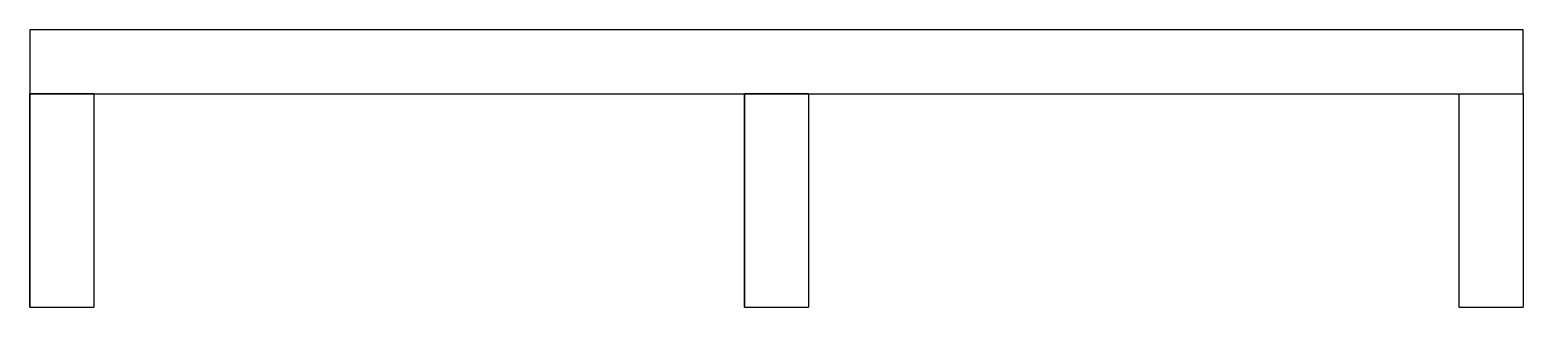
# Model space of a CAD drawing. Header units: millimetres. Extents: x 19989 to 114677, y -6335 to 49043.
# Drawn here: x 40222 to 40922, y 21750 to 21880 of the extents above; entities that cross this region are included whole.
import ezdxf

# ---------------------------------------------------------------- set-up
doc = ezdxf.new("R2010")
doc.units = ezdxf.units.MM
doc.header["$MEASUREMENT"] = 0

msp = doc.modelspace()

# ---------------------------------------------------------------- linework, layer by layer
for points in [[(40222.04, 21880.13), (40222.04, 21850.13)], [(40222.04, 21880.13), (40222.04, 21850.13), (40922.04, 21850.13), (40922.04, 21880.13), (40222.04, 21880.13)], [(40222.04, 21850.13), (40922.04, 21850.13)], [(40222.04, 21850.13), (40222.04, 21750.13)], [(40222.04, 21750.13), (40222.04, 21850.13)], [(40252.04, 21850.13), (40222.04, 21850.13)], [(40252.04, 21850.13), (40252.04, 21750.13)], [(40557.04, 21850.13), (40557.04, 21750.13)], [(40557.04, 21750.13), (40557.04, 21850.13)], [(40587.04, 21850.13), (40557.04, 21850.13)], [(40587.04, 21850.13), (40587.04, 21750.13)], [(40892.04, 21750.13), (40892.04, 21850.13)], [(40922.04, 21850.13), (40922.04, 21750.13)], [(40922.04, 21850.13), (40922.04, 21750.13)], [(40222.04, 21750.13), (40252.04, 21750.13)], [(40557.04, 21750.13), (40587.04, 21750.13)], [(40892.04, 21750.13), (40922.04, 21750.13)]]:
    msp.add_lwpolyline(points)

doc.saveas('drawing.dxf')
